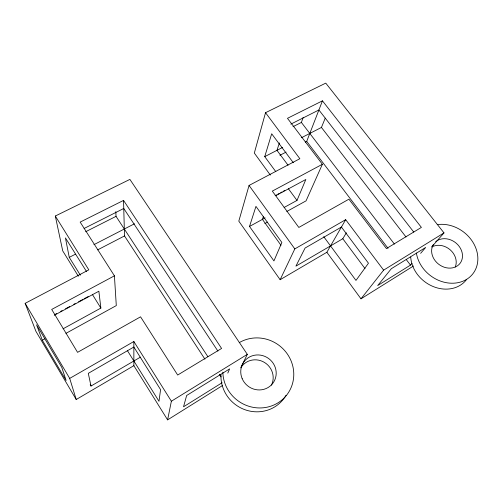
<?xml version="1.0" encoding="UTF-8"?>
<svg xmlns="http://www.w3.org/2000/svg" width="503" height="503" viewBox="0 0 503 503"><rect width="100%" height="100%" fill="white"/><g stroke="black" fill="none" stroke-linecap="round" stroke-linejoin="round"><path stroke-width="0.75" d="M222.427 385.581L167.606 419.873L171.372 401.218L133.855 341.518L69.697 378.394L76.223 399.508L133.867 365.668L133.855 341.518M431.706 246.923L443.998 232.902L325.762 83.127L265.534 112.697L254.323 153.057L270.344 175.082M265.534 112.697L299.857 158.715L249.054 185.444L238.806 221.144L280.133 279.706L326.856 252.28L345.68 219.673L383.632 270.142L360.991 298.82L326.856 252.28M275.814 171.668L264.735 156.634L271.683 133.785L293.312 162.708M249.519 226.451L255.958 206.381L281.862 242.484L273.94 260.912L249.519 226.451L265.131 217.887M279.404 142.909L276.971 150.334L288.056 165.223M263.44 216.472L262.421 219.371L280.976 245.275M293.004 126.674L301.385 122.43L303.215 117.362M305.327 142.116L306.704 141.406L322.454 100.833L421.388 227.4L386.43 248.557L348.919 199.188L298.82 227.444L272.318 191.102L322.385 164.274L287.471 118.324L322.454 100.833M301.416 137.747L321.442 127.441L325.24 118.142M284.12 207.475L297.003 200.414L305.843 179.47L275.701 195.736M227.796 373.081L229.645 368.881L186.644 395.496L183.532 406.789L222.112 382.72M322.385 164.274L306.057 200.854L286.817 211.467M280.133 279.706L294.815 248.903L345.68 219.673M240.711 367.875L247.319 354.357L129.9 179.395L55.311 216.026L62.718 250.865L78.349 276.222M323.731 236.674L355.973 280.423L368.46 263.22L341.418 227.054L305.076 248.042L295.921 266.137L342.795 238.736L346.353 232.807M420.627 253.33L425.695 247.438L391.347 268.696L377.665 285.578L410.486 265.106L412.007 263.339M360.991 298.82L413.466 265.999M383.632 270.142L443.998 232.902M171.372 401.218L247.319 354.357M90.207 384.701L91.012 386.04L140.444 357.143M264.829 223.59L267.577 222.075M65.943 333.363L116.294 305.591L114.42 275.826L80.166 222.1L123.543 200.401L221.59 348.453L177.678 375.037L140.557 316.821L77.575 352.345L51.702 309.439L114.42 275.826M42.29 340.198L36.568 324.837L61.794 367.385L66.107 380.457L42.29 340.198L44.949 338.739M63.057 328.811L100.87 308.069L98.865 291.224L54.242 315.299M275.141 195.654L276.524 194.913M277.908 194.164L279.284 193.422M280.668 192.674L282.051 191.926M283.434 191.184L284.817 190.436M55.242 314.331L56.613 313.589M60.731 311.37L62.108 310.628M65.535 308.773L69.659 306.553M73.778 304.334L75.148 303.592M78.581 301.743L82.699 299.524M84.07 298.782L88.188 296.563M76.223 399.508L35.902 331.295L25.15 303.34L88.811 269.847L55.311 216.026M279.907 155.295L286.088 152.088M97.626 249.878L124.505 235.945L123.543 200.401M264.735 156.634L282.56 147.461M80.373 275.191L69.257 257.366L75.387 254.21M93.91 244.672L134.446 223.797M85.667 231.732L116.036 216.359L115.803 211.662M290.835 124.128L318.902 109.975L413.749 232.059M84.095 228.475L123.763 208.475L217.918 351.119M321.442 127.441L406.003 236.988M301.385 122.43L394.409 244.081M406.248 259.561L410.486 265.106M306.704 141.406L388.033 248.325M342.795 238.736L364.996 268.558M288.276 188.575L297.003 200.414M249.054 185.444L294.815 248.903M116.036 216.359L207.858 356.652M219.409 374.301L221.119 376.904M124.505 235.945L204.928 359.167M86.497 271.501L65.421 237.894L69.257 257.366M92.307 294.337L100.87 308.069M127.366 350.56L158.992 401.287L160.57 389.63L133.861 347.032L88.289 373.352L91.012 386.04M133.867 365.668L167.606 419.873M25.15 303.34L69.697 378.394M437.208 224.646A32.739 27.395 37.2 0 1 476.8 251.06A32.739 27.395 37.2 0 1 453.253 283.214A32.739 27.395 37.2 0 1 416.402 253.059M435.711 241.729A16.366 13.694 37.2 0 1 461.37 250.274A16.366 13.694 37.2 0 1 446.218 267.759A16.366 13.694 37.2 0 1 433.467 244.313M466.721 279.316A32.104 27.011 37.4 0 1 433.511 286.672A32.104 27.011 37.4 0 1 410.7 257.046M432.071 246.854A16.052 13.506 37.4 0 1 450.185 249.809A16.052 13.506 37.4 0 1 455.278 266.999M241.497 366.744A17.618 16.92 37.3 0 1 264.572 362.5A17.618 16.92 37.3 0 1 271.419 385.147M239.233 342.644A36.002 34.487 36.5 0 1 291.18 361.11A36.002 34.487 36.5 0 1 265.446 407.505A36.002 34.487 36.5 0 1 222.842 372.195M285.993 395.358A35.235 33.852 37.4 0 1 246.181 410.134A35.235 33.852 37.4 0 1 220.962 374.616M242.176 378.658A18.001 17.24 36.5 0 0 272.67 383.506A18.001 17.24 36.5 0 0 260.585 355.156A18.001 17.24 36.5 0 0 242.176 378.658"/></g></svg>
